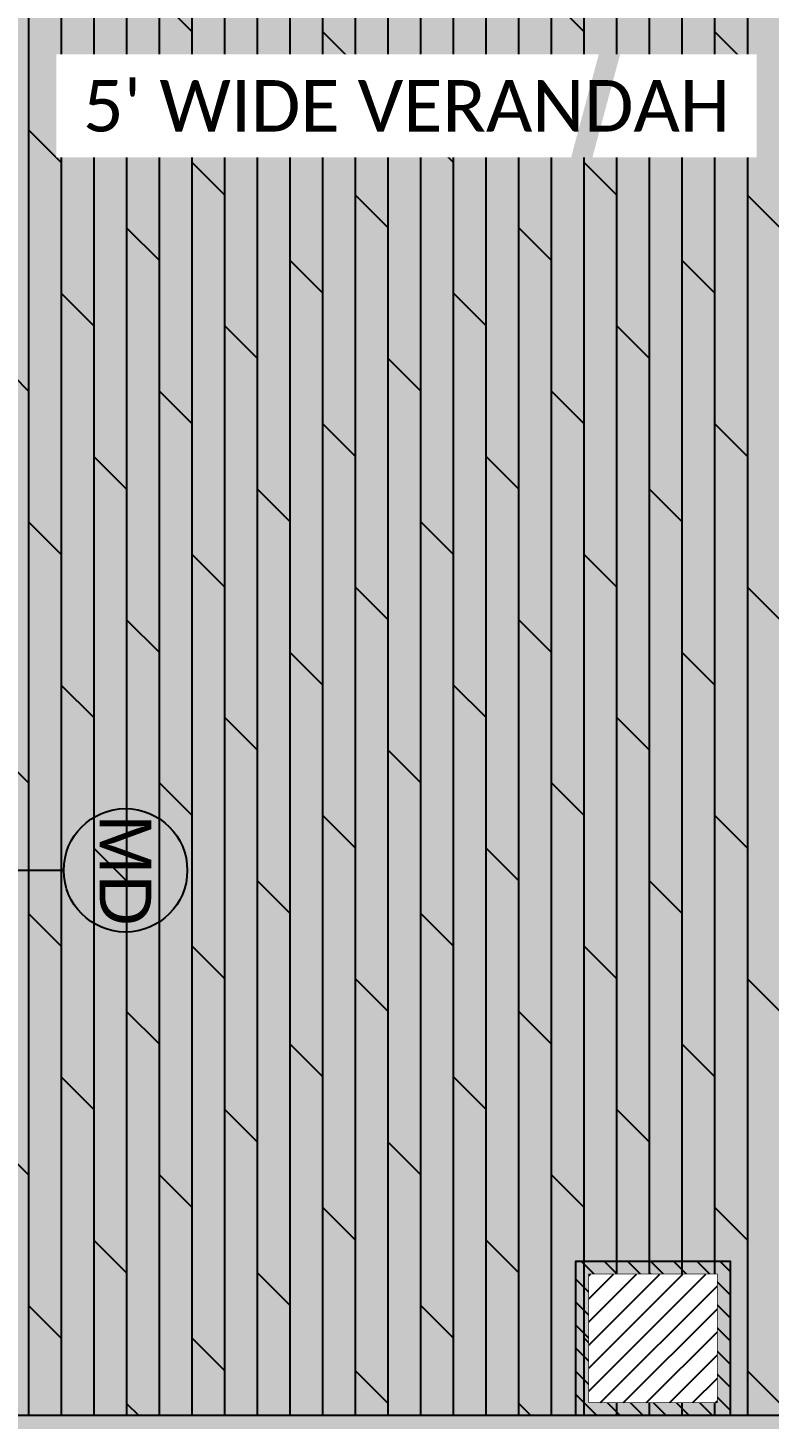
# Model space of a CAD drawing. Header units: millimetres. Extents: x -620 to 15825, y -3130 to 13425.
# Drawn here: x 10430 to 11871, y 7938 to 10643 of the extents above; entities that cross this region are included whole.
import ezdxf
from ezdxf.enums import TextEntityAlignment as Align

# ---------------------------------------------------------------- set-up
doc = ezdxf.new("R2010")
doc.units = ezdxf.units.MM
doc.header["$LTSCALE"] = 150
doc.set_wipeout_variables(frame=1)
doc.linetypes.add('1215E_Roof Plan$0$DASHED', pattern=[0.75, 0.5, -0.25])
doc.linetypes.add('DASHED', pattern=[0.75, 0.5, -0.25])
for name, color, linetype in [('1215E_Columns$0$ad-RCC', 3, 'Continuous'), ('1215E_Columns$0$ad-RCC Hatch', 125, 'Continuous'), ('ad-Door', 11, 'Continuous'), ('ad-Elevation 10', 8, 'Continuous'), ('ad-MS Columns', 1, 'Continuous'), ('ad-Text main', 7, 'Continuous'), ('ad-Text Main_Door&window Label', 7, 'Continuous')]:
    doc.layers.add(name, color=color, linetype=linetype)
doc.layers.add('1215E_Roof Plan$0$ad-Secondary Roof', color=6, linetype='Continuous', true_color=0xff00ff)
doc.layers.add('ad-Verandah', color=7, linetype='Continuous', true_color=0xa57c52)
doc.styles.add('New Text Style', font='arial.ttf', dxfattribs={"height": 100})
doc.styles.get("Standard").update_dxf_attribs({"font": 'calibril.ttf'})

# ---------------------------------------------------------------- blocks, each defined once
blk = doc.blocks.new('zw$FE9C')
at = {"transparency": 33554559}
h = blk.add_hatch(color=256, dxfattribs=at)
h.dxf.hatch_style = 1
h.set_gradient(color1=(153, 204, 0), color2=(63, 127, 0), tint=1, name='INVSPHERICAL')
h.paths.add_polyline_path([(8460, 4510), (12805, 4510), (12805, 7945), (8460, 7945)])
h = blk.add_hatch(dxfattribs=at)
h.set_pattern_fill('GRASS', color=74)
h.set_pattern_definition([(90, (-1087975.541, 674585.024), (-17.96051224, 17.96051224), [4.7625, -31.1585245]), (45, (-1087975.54, 674585.024), (-17.96051224, 17.96051224), [4.7625, -20.6375]), (135, (-1087975.54, 674585.024), (-17.96051224, -17.96051224), [4.7625, -20.6375])])
h.paths.add_polyline_path([(8460, 4510), (12805, 4510), (12805, 7945), (8460, 7945)])
at = {"layer": 'ad-Verandah', "transparency": 33554559}
h = blk.add_hatch(color=256, dxfattribs=at)
h.dxf.hatch_style = 1
h.paths.add_polyline_path([(10375, 12355), (11895, 12355), (11895, 7945), (10375, 7945)])
at = {"layer": 'ad-Verandah', "transparency": 33554687}
h = blk.add_hatch(dxfattribs=at)
h.set_pattern_fill('DOLMIT', color=256, scale=10, angle=270)
h.set_pattern_definition([(270, (-444291.75, 146652.39), (63.5, -1e-14), []), (315, (-444291.75, 146652.4), (126.999913, 126.999913), [89.80256, -179.60512])])
h.paths.add_polyline_path([(10375, 12355), (11895, 12355), (11895, 7945), (10375, 7945)])
at = {"layer": 'ad-Elevation 10'}
blk.add_lwpolyline([(8460, 4510), (12805, 4510), (12805, 7945), (8460, 7945)], close=True, dxfattribs=at)
at = {"layer": 'ad-Verandah', "color": 33, "lineweight": 9}
blk.add_lwpolyline([(10375, 12355), (11895, 12355), (11895, 7945), (10375, 7945)], close=True, dxfattribs=at)
blk = doc.blocks.new('zw$C7D6')
at = {"layer": 'ad-Text main', "insert": (11165.8, 10491), "char_height": 100, "width": 1260.654, "attachment_point": 5, "bg_fill": 2}
blk.add_mtext("\\pxqc;5' WIDE VERANDAH", dxfattribs=at)
blk = doc.blocks.new('*U72')
for p, q in [((495.7, -26.7), (495.7, -50)), ((704.3, -26.7), (704.3, -50)), ((27.6, -130.7), (27.6, -93.9)), ((495.7, -123.3), (495.7, -100)), ((704.3, -123.3), (704.3, -100)), ((1172.4, -130.7), (1172.4, -93.9)), ((9.2, -112.3), (46, -112.3)), ((1190.8, -112.3), (1154, -112.3))]:
    blk.add_line(p, q)
at = {"color": 8, "lineweight": 0}
for p, q in [((31.6, -57.1), (31.6, -628.6)), ((1168.4, -57.1), (1168.4, -628.6))]:
    blk.add_line(p, q, dxfattribs=at)
for points in [[(55.3, -100), (0, -100), (0, 0), (75, 0), (75, -50), (55.3, -50)], [(1144.7, -100), (1200, -100), (1200, 0), (1125, 0), (1125, -50), (1144.7, -50)], [(55.3, -100), (600, -100), (600, -50), (55.3, -50)], [(1144.7, -100), (600, -100), (600, -50), (1144.7, -50)]]:
    blk.add_lwpolyline(points, close=True)
for points in [[(514.1, -50), (514.1, -7), (415.9, -7), (415.9, -19.3), (514.1, -28.4)], [(685.9, -50), (685.9, -7), (784.1, -7), (784.1, -19.3), (685.9, -28.4)], [(514.1, -100), (514.1, -143), (415.9, -143), (415.9, -130.7), (514.1, -121.6)], [(685.9, -100), (685.9, -143), (784.1, -143), (784.1, -130.7), (685.9, -121.6)]]:
    blk.add_lwpolyline(points)
for centre in [(27.6, -112.3), (1172.4, -112.3)]:
    blk.add_circle(centre, 12.3)
at = {"color": 8, "linetype": 'DASHED', "lineweight": 0}
for centre, start, end in [((49, -77.6), 268.1881, 1.8119), ((1151, -77.6), 178.1881, 271.8119)]:
    blk.add_arc(centre, 551.3, start, end, dxfattribs=at)
at = {"layer": 'ad-Text Main_Door&window Label'}
blk.add_line((600, 125), (600, -230), dxfattribs=at)
blk.add_circle((600, 245), 120, dxfattribs=at)
at = {"layer": 'ad-Text Main_Door&window Label', "style": 'New Text Style'}
blk.add_attdef('D1', text='', height=100, dxfattribs=at).set_placement((600, 245), align=Align.MIDDLE_CENTER)
blk = doc.blocks.new('zw$6EBD')
at = {"layer": 'ad-Door', "ltscale": 5, "rotation": 270}
blk.add_blockref('*U72', (10375, 9605), dxfattribs=at).add_auto_attribs({'D1': 'MD'})
blk = doc.blocks.new('zw$B0BD')
blk.add_wipeout([(0, 0), (250, 0), (250, -250), (0, -250)])
at = {"layer": 'ad-MS Columns'}
h = blk.add_hatch(dxfattribs=at)
h.set_pattern_fill('ANSI31', color=256, scale=10)
h.set_pattern_definition([(45, (4e-12, -250), (-22.4506, 22.4506), [])])
h.paths.add_polyline_path([(0, 0), (250, 0), (250, -250), (0, -250)])
at = {"layer": 'ad-MS Columns', "const_width": 1}
blk.add_lwpolyline([(0, 0), (250, 0), (250, -250), (0, -250)], close=True, dxfattribs=at)
blk = doc.blocks.new('zw$89AB')
at = {"layer": 'ad-MS Columns'}
blk.add_blockref('zw$B0BD', (1145, -4135), dxfattribs=at)
blk = doc.blocks.new('1215E_Columns$0$A$C42b14ea2')
at = {"layer": '1215E_Columns$0$ad-RCC Hatch', "transparency": 33554687}
h = blk.add_hatch(dxfattribs=at)
h.set_pattern_fill('ANSI31', color=256, scale=10)
h.set_pattern_definition([(45, (8643.536, 7380), (-22.45064, 22.45064), [])])
h.paths.add_polyline_path([(0, 0), (300, 0), (300, 300), (0, 300)])
at = {"layer": '1215E_Columns$0$ad-RCC'}
blk.add_lwpolyline([(0, 0), (300, 0), (300, 300), (0, 300)], close=True, dxfattribs=at)
blk = doc.blocks.new('1215E_Columns')
at = {"xscale": -1}
blk.add_blockref('1215E_Columns$0$A$C42b14ea2', (11795, 7945), dxfattribs=at)
blk = doc.blocks.new('1215E_Roof Plan')
at = {"layer": '1215E_Roof Plan$0$ad-Secondary Roof', "linetype": '1215E_Roof Plan$0$DASHED', "ltscale": 2, "const_width": 40}
blk.add_lwpolyline([(11461.8, 10225), (12195, 12955), (12195, 7495)], close=True, dxfattribs=at)
blk.add_lwpolyline([(11461.8, 10225), (7371.8, 10225)], dxfattribs=at)

msp = doc.modelspace()

# ---------------------------------------------------------------- block references
at = {"layer": 'ad-Verandah'}
msp.add_blockref('zw$FE9C', (0, 0), dxfattribs=at)

# ---------------------------------------------------------------- next in the draw order: block references
at = {"layer": 'ad-Text main'}
msp.add_blockref('zw$C7D6', (0, 0), dxfattribs=at)

# ---------------------------------------------------------------- next in the draw order: block references
msp.add_blockref('zw$6EBD', (0, 0))

# ---------------------------------------------------------------- next in the draw order: block references
msp.add_blockref('1215E_Columns', (0, 0))

# ---------------------------------------------------------------- next in the draw order: block references
msp.add_blockref('zw$89AB', (10375, 12355))

# ---------------------------------------------------------------- next in the draw order: block references
msp.add_blockref('1215E_Roof Plan', (0, 0))

doc.saveas('drawing.dxf')
